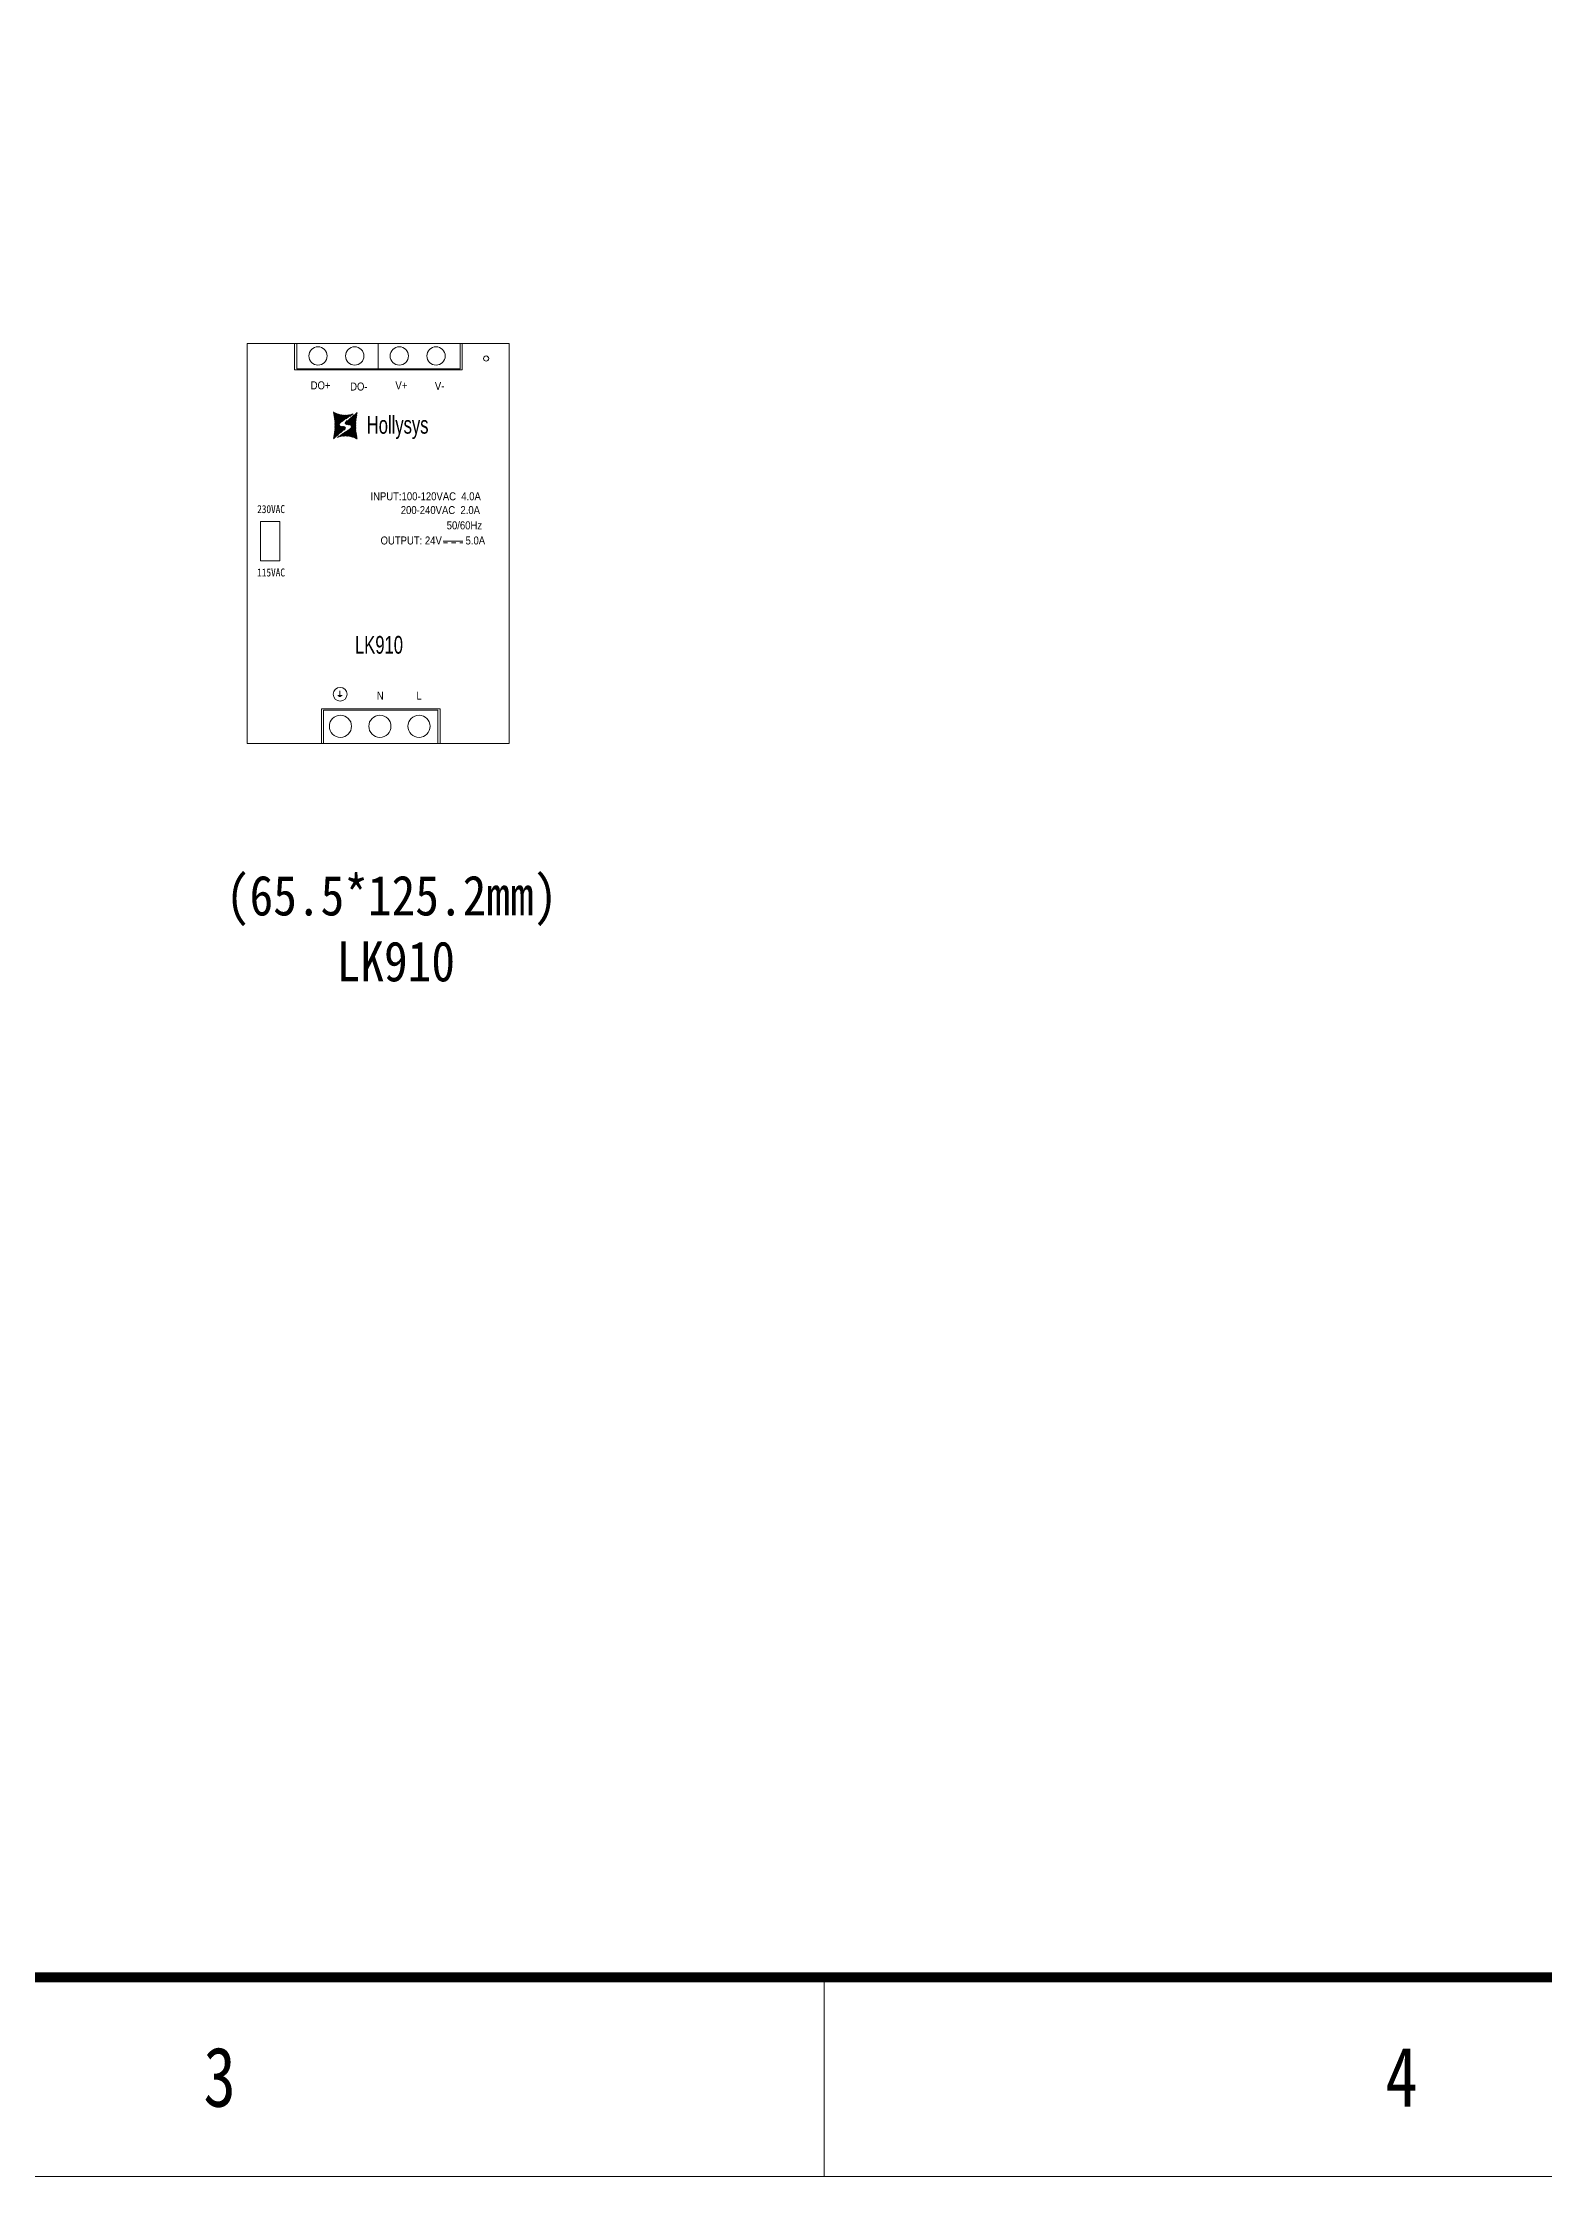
# Model space of a CAD drawing. Header units: millimetres. Extents: x 33157 to 59611, y -29750 to 1750.
# Drawn here: x 53797 to 54172, y -4838 to -4304 of the extents above; entities that cross this region are included whole.
import ezdxf

# ---------------------------------------------------------------- set-up
doc = ezdxf.new("R2010")
doc.units = ezdxf.units.MM
doc.layers.get('0').update_dxf_attribs({"lineweight": 18})
doc.layers.add('细实线', color=7, linetype='Continuous', lineweight=20)
doc.styles.add('HZ', font='arial.ttf')
doc.styles.get("Standard").update_dxf_attribs({"font": ''})
doc.styles.add('STYLE1', font='')
doc.styles.add('YLT_Grid', font='', dxfattribs={"width": 0.85})
doc.styles.get('Standard').set_extended_font_data('宋体')
doc.styles.get('STYLE1').set_extended_font_data('宋体')
doc.styles.get('YLT_Grid').set_extended_font_data('宋体')

# ---------------------------------------------------------------- blocks, each defined once
blk = doc.blocks.new('和利时横图框')
blk.add_line((50983.31, 269.31), (50983.31, 319.05))
blk.add_lwpolyline([(50096.91, 269.31), (53051.59, 269.31), (53051.59, 2358.48), (50096.91, 2358.48)], close=True)
blk.add_lwpolyline([(50221.27, 319.05, 2.49, 2.49, 0), (53001.84, 319.05, 2.49, 2.49, 0), (53001.84, 2308.73, 2.49, 2.49, 0), (50221.27, 2308.73, 2.49, 2.49, 0)], format="xyseb", close=True)
at = {"width": 0.8}
for s, p in [('3', (50828.12, 286.72)), ('4', (51123.59, 286.72))]:
    blk.add_text(s, height=14.92, dxfattribs=at).set_placement(p)
at = {"style": 'HZ'}
for tag, p, height in [('北京和利时自动化驱动技术有限公司', (51649.92, 520.69), 24.79), ('图纸阶段', (52857.22, 518.92), 24.79), ('图纸名称', (52301.11, 424.67), 42.5), ('会签人', (51825.94, 376.93), 24)]:
    blk.add_attdef(tag, p, '', height=height, dxfattribs=at)
at = {"color": 3, "style": 'HZ'}
for tag, p, height in [('工程名称', (52244.96, 517.73), 28.33), ('设计人', (51828.2, 464.14), 24), ('设计时间', (52033.27, 464.54), 24), ('设计时间', (52033.27, 421.17), 24), ('审核人', (51826.82, 419.74), 24), ('图纸编号', (52420.84, 373.66), 24.79), ('批准人', (51828.28, 330.45), 24), ('设计时间', (52033.27, 331.46), 24)]:
    blk.add_attdef(tag, p, '', height=height, dxfattribs=at)
at = {"color": 0, "style": 'HZ'}
blk.add_attdef('页码', (52501.6, 331.93), '', height=20, dxfattribs=at)
blk = doc.blocks.new('*X57')
at = {"color": 0}
for p, q in [((55149.97, 552.39), (55153.24, 555.66)), ((55150.14, 552.41), (55153.24, 555.51)), ((55150.31, 552.42), (55153.24, 555.36)), ((55150.48, 552.44), (55153.24, 555.21)), ((55150.57, 555.56), (55151.98, 556.98)), ((55150.59, 555.44), (55152.85, 557.69)), ((55150.6, 555.75), (55151.11, 556.26)), ((55150.64, 552.45), (55153.24, 555.06)), ((55150.66, 555.36), (55153.59, 558.28)), ((55150.77, 555.31), (55153.56, 558.1)), ((55150.78, 552.44), (55153.24, 554.9)), ((55150.9, 555.29), (55153.53, 557.92)), ((55150.91, 552.42), (55153.25, 554.75)), ((55151.04, 555.28), (55153.5, 557.74)), ((55151.17, 555.26), (55153.47, 557.56)), ((55151.31, 555.24), (55153.44, 557.38)), ((55151.44, 555.23), (55153.42, 557.2)), ((55151.58, 555.21), (55153.39, 557.02)), ((55151.7, 555.18), (55153.36, 556.84)), ((55151.82, 555.14), (55153.33, 556.66)), ((55151.91, 555.09), (55153.3, 556.48)), ((55151.99, 555.02), (55153.27, 556.3)), ((55152.06, 554.93), (55153.24, 556.12)), ((55152.1, 554.82), (55153.24, 555.96)), ((55152.11, 554.68), (55153.24, 555.81)), ((55148.59, 552.07), (55148.66, 552.14)), ((55148.8, 552.13), (55149.12, 552.44)), ((55149.02, 552.19), (55149.57, 552.75)), ((55149.23, 552.26), (55150.03, 553.06)), ((55149.45, 552.32), (55150.49, 553.36)), ((55149.63, 552.36), (55150.95, 553.67)), ((55149.8, 552.37), (55151.41, 553.98)), ((55151.05, 552.41), (55153.25, 554.6)), ((55151.19, 552.4), (55153.25, 554.45)), ((55151.33, 552.39), (55153.25, 554.3)), ((55151.47, 552.37), (55153.25, 554.15)), ((55151.61, 552.36), (55153.25, 554)), ((55151.74, 552.33), (55153.25, 553.85)), ((55151.85, 552.3), (55153.27, 553.71)), ((55151.97, 552.27), (55153.29, 553.58)), ((55152.09, 552.23), (55153.31, 553.46)), ((55152.21, 552.2), (55153.33, 553.33)), ((55152.33, 552.17), (55153.36, 553.2)), ((55152.45, 552.13), (55153.38, 553.07)), ((55152.56, 552.1), (55153.4, 552.94)), ((55152.68, 552.07), (55153.42, 552.81)), ((55152.78, 552.01), (55153.44, 552.68)), ((55152.88, 551.96), (55153.47, 552.55)), ((55152.98, 551.91), (55153.49, 552.42)), ((55153.09, 551.86), (55153.51, 552.29)), ((55153.19, 551.81), (55153.53, 552.16)), ((55153.29, 551.76), (55153.55, 552.03)), ((55153.39, 551.71), (55153.58, 551.9)), ((55153.49, 551.66), (55153.6, 551.77)), ((55153.59, 551.61), (55153.62, 551.64))]:
    blk.add_line(p, q, dxfattribs=at)
blk = doc.blocks.new('*X58')
at = {"color": 0}
for p, q in [((55147.63, 558.39), (55147.67, 558.43)), ((55147.65, 558.26), (55147.77, 558.38)), ((55147.68, 558.13), (55147.87, 558.33)), ((55147.69, 551.93), (55150.49, 554.73)), ((55147.7, 558), (55147.97, 558.28)), ((55147.72, 557.87), (55148.08, 558.23)), ((55147.72, 552.11), (55150.37, 554.76)), ((55147.74, 557.74), (55148.18, 558.18)), ((55147.74, 552.29), (55150.23, 554.77)), ((55147.76, 557.61), (55148.28, 558.13)), ((55147.77, 552.47), (55150.09, 554.79)), ((55147.79, 557.48), (55148.38, 558.08)), ((55147.8, 552.65), (55149.96, 554.8)), ((55147.81, 557.36), (55148.48, 558.03)), ((55147.83, 557.23), (55148.58, 557.98)), ((55147.83, 552.83), (55149.83, 554.82)), ((55147.85, 557.1), (55148.7, 557.95)), ((55147.86, 553.01), (55149.69, 554.84)), ((55147.87, 556.97), (55148.82, 557.91)), ((55147.89, 553.19), (55149.56, 554.86)), ((55147.9, 556.84), (55148.94, 557.88)), ((55147.91, 553.37), (55149.45, 554.9)), ((55147.92, 556.71), (55149.06, 557.85)), ((55147.94, 556.58), (55149.17, 557.81)), ((55147.94, 553.55), (55149.35, 554.95)), ((55147.96, 556.45), (55149.29, 557.78)), ((55147.97, 553.73), (55149.26, 555.02)), ((55147.98, 556.32), (55149.41, 557.75)), ((55148, 556.18), (55149.53, 557.71)), ((55148, 556.03), (55149.66, 557.69)), ((55148, 555.88), (55149.8, 557.68)), ((55148, 555.73), (55149.94, 557.66)), ((55148, 555.58), (55150.08, 557.65)), ((55148, 555.43), (55150.21, 557.64)), ((55148, 555.28), (55150.35, 557.63)), ((55148, 555.12), (55150.49, 557.61)), ((55148, 554.97), (55150.63, 557.6)), ((55148, 553.91), (55149.2, 555.1)), ((55148.01, 554.37), (55151.3, 557.66)), ((55148.01, 554.52), (55151.13, 557.65)), ((55148.01, 554.67), (55150.97, 557.63)), ((55148.01, 554.82), (55150.8, 557.61)), ((55148.01, 554.22), (55149.14, 555.35)), ((55148.01, 554.07), (55149.15, 555.21)), ((55149.91, 556.12), (55151.47, 557.68)), ((55150.37, 556.43), (55151.64, 557.7)), ((55150.82, 556.73), (55151.83, 557.74)), ((55151.28, 557.04), (55152.05, 557.8)), ((55151.74, 557.34), (55152.26, 557.87)), ((55152.2, 557.65), (55152.48, 557.93)), ((55152.66, 557.96), (55152.69, 557.99)), ((55147.66, 551.75), (55150.6, 554.69)), ((55148.52, 552.46), (55150.66, 554.6)), ((55149.39, 553.18), (55150.68, 554.47)), ((55150.26, 553.9), (55150.62, 554.25))]:
    blk.add_line(p, q, dxfattribs=at)
blk = doc.blocks.new('LK910')
at = {"layer": '细实线'}
for p, q in [((55126.09, 575.54), (55158.84, 575.54)), ((55158.84, 575.56), (55158.84, 568.95)), ((55175.08, 526.16), (55180.04, 526.16)), ((55175.13, 525.68), (55176.16, 525.68)), ((55177.18, 525.69), (55178.23, 525.69)), ((55179.23, 525.71), (55180.02, 525.71)), ((55149.29, 487.57), (55148.73, 487.57)), ((55148.81, 487.57), (55149.87, 487.57)), ((55148.95, 487.42), (55149.59, 487.42)), ((55149.12, 487.27), (55149.42, 487.27)), ((55149.29, 488.74), (55149.29, 487.57)), ((55149.59, 487.42), (55149.54, 487.42))]:
    blk.add_line(p, q, dxfattribs=at)
for points in [[(55126.09, 575.54), (55126.09, 475.54), (55191.59, 475.54), (55191.59, 575.54)], [(55138.51, 575.58), (55138.51, 569.23), (55179.31, 569.23), (55179.31, 575.58)], [(55129.44, 531.08), (55129.44, 521.23), (55134.27, 521.23), (55134.27, 531.08)], [(55144.63, 484.25), (55144.63, 475.54), (55174.31, 475.54), (55174.31, 484.25)], [(55145.17, 483.85), (55145.17, 475.57), (55173.78, 475.57), (55173.78, 483.85)]]:
    blk.add_lwpolyline(points, close=True, dxfattribs=at)
blk.add_lwpolyline([(55158.84, 575.56), (55137.93, 575.56), (55137.93, 568.95), (55179.82, 568.95), (55179.82, 575.56), (55158.84, 575.56)], dxfattribs=at)
for centre, radius in [((55143.79, 572.44), 2.29), ((55152.98, 572.44), 2.29), ((55164.12, 572.44), 2.29), ((55173.31, 572.44), 2.29), ((55185.82, 571.79), 0.646), ((55149.33, 487.86), 1.73), ((55149.41, 479.86), 2.77), ((55159.26, 479.86), 2.77), ((55169.05, 479.86), 2.77)]:
    blk.add_circle(centre, radius, dxfattribs=at)
at = {"color": 0}
for name in ['*X58', '*X57']:
    blk.add_blockref(name, (0, 0), dxfattribs=at)
at = {"color": 7, "linetype": 'Continuous', "style": 'HZ', "width": 0.67}
for s, p in [('Hollysys', (55155.98, 553)), ('LK910', (55153.05, 498.01))]:
    blk.add_text(s, height=4.432, dxfattribs=at).set_placement(p)
at = {"layer": '细实线', "style": 'YLT_Grid', "width": 0.85}
for s, p in [('230VAC', (55128.6, 533.15)), ('115VAC', (55128.6, 517.31))]:
    blk.add_text(s, height=2, dxfattribs=at).set_placement(p)
at = {"layer": '细实线', "char_height": 2, "attachment_point": 1, "style": 'YLT_Grid'}
for s, insert, width in [('{\\farial|b0|i0|c134|p2;DO+}', (55141.97, 566.09), 9.2697), ('{\\farial unicode ms|b0|i0|c134|p2;DO-}', (55151.83, 565.79), 8.1768), ('{\\farial|b0|i0|c134|p2;V\\farial unicode ms|b0|i0|c134|p2;+}', (55163.15, 566.05), 5.6629), ('{\\farial|b0|i0|c134|p2;V-}', (55173.01, 565.96), 4.5817), ('{\\farial|b0|i0|c134|p2;INPUT:100-120VAC  4.0A}', (55156.91, 538.35), 54.7498), ('{\\farial|b0|i0|c134|p2;200-240VAC  2.0A}', (55164.49, 534.91), 39.4835), ('{\\farial|b0|i0|c134|p2;50/60Hz}', (55175.97, 531.09), 17.3887), ('{\\farial|b0|i0|c134|p2;OUTPUT: 24V         5.0A}', (55159.44, 527.31), 52.0444), ('{\\farial|b0|i0|c134|p2;N}', (55158.5, 488.54), 2.6796), ('{\\farial|b0|i0|c134|p2;L}', (55168.41, 488.54), 2.125)]:
    blk.add_mtext(s, dxfattribs=dict(at, insert=insert, width=width))

msp = doc.modelspace()

# ---------------------------------------------------------------- block references
at = {"layer": '细实线'}
for name, p in [('和利时横图框', (3008.87, -5106.82)), ('LK910', (-1278.16, -4954.89))]:
    msp.add_blockref(name, p, dxfattribs=at)

# ---------------------------------------------------------------- texts
at = {"color": 0, "style": 'STYLE1', "width": 0.87}
for s, p in [('(65.5*125.2mm)', (53842.61, -4522.32)), ('LK910', (53870.3, -4538.79))]:
    msp.add_text(s, height=10, dxfattribs=at).set_placement(p)

doc.saveas('drawing.dxf')
